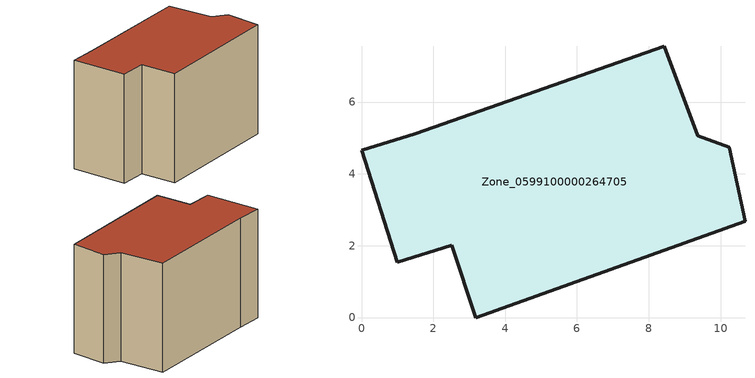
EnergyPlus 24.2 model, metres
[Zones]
Zone_0599100000264705
 floor ground (C_G): 10.68,2.68 3.18,0 2.51,2.02 1,1.54 0,4.66 1.5,5.12 8.43,7.55 9.37,5.06 10.24,4.74 z0
 wall outside (C_F): 9.37,5.06 8.43,7.55 1.5,5.12 0,4.66 1,1.54 2.51,2.02 3.18,0 10.68,2.68 10.24,4.74 9.37,5.06 z0:6.27
 roof outside (C_R): 10.68,2.68 10.24,4.74 9.37,5.06 8.43,7.55 1.5,5.12 0,4.66 1,1.54 2.51,2.02 3.18,0 z6.27
[BUILDING]
Pand.0599100000264705: North Axis=0; Terrain=City; Loads Convergence Tolerance Value=0.04; Temperature Convergence Tolerance Value=0.4; Solar Distribution=FullExterior; Maximum Number of Warmup Days=25; Minimum Number of Warmup Days=1
[Site:Location]
Rotterdam.The.Hague.AP_ZH_NLD Design_Conditions: Latitude=51.96; Longitude=4.45; Time Zone=1; Elevation=-4.5
[SITE:GROUNDTEMPERATURE:BUILDINGSURFACE]
18, 18, 18, 18, 18, 18, 18, 18, 18, 18, 18, 18
[MATERIAL] Thermal Absorptance=0.9; Solar Absorptance=0.7; Visible Absorptance=0.7
Name | Roughness | Thickness | Conductivity | Density | Specific Heat
G.TI.1946 | MediumSmooth | 0.15 | 1 | 540 | 1210
F.TI.1946 | Rough | 0.3 | 0.857143 | 1920 | 840
R.TI.1946 | MediumRough | 0.2 | 0.1 | 1500 | 1000
[CONSTRUCTION]
C_G: G.TI.1946
C_F: F.TI.1946
C_R: R.TI.1946
[ZONE]
Zone_0599100000264705: Type=1; Multiplier=1; Ceiling Height=Autocalculate; Volume=Autocalculate; Floor Area=autocalculate; Part of Total Floor Area=Yes
[ZONEINFILTRATION:DESIGNFLOWRATE]
Infil_Zone_0599100000264705: Zone or ZoneList or Space or SpaceList=Zone_0599100000264705; Schedule=AlwaysOn; Design Flow Rate Calculation Method=Flow/Area; Flow Rate per Floor Area=0.003; Constant Term Coefficient=1; Temperature Term Coefficient=0; Velocity Term Coefficient=0; Velocity Squared Term Coefficient=0
[HVACTEMPLATE:ZONE:IDEALLOADSAIRSYSTEM]
Zone_0599100000264705: Maximum Heating Supply Air Temperature=50; Minimum Cooling Supply Air Temperature=13; Maximum Heating Supply Air Humidity Ratio=0.0156; Minimum Cooling Supply Air Humidity Ratio=0.0077; Heating Limit=NoLimit; Cooling Limit=NoLimit; Dehumidification Control Type=ConstantSensibleHeatRatio; Cooling Sensible Heat Ratio=0.7; Dehumidification Setpoint=60; Humidification Control Type=None; Humidification Setpoint=30; Outdoor Air Method=None; Outdoor Air Flow Rate per Person=0.00944; Outdoor Air Flow Rate per Zone Floor Area=0; Outdoor Air Flow Rate per Zone=0; Demand Controlled Ventilation Type=None; Outdoor Air Economizer Type=NoEconomizer; Heat Recovery Type=None; Sensible Heat Recovery Effectiveness=0.7; Latent Heat Recovery Effectiveness=0.65
[ZONECONTROL:THERMOSTAT]
ThermostatControl_Zone_0599100000264705: Zone or ZoneList=Zone_0599100000264705; Control Type Schedule=DualSetpointControlType; Control 1=Thermostat_Zone_0599100000264705; Temperature Difference Between Cutout And Setpoint=0
[THERMOSTATSETPOINT:DUALSETPOINT]
Thermostat_Zone_0599100000264705: Heating Setpoint Temperature Schedule=HeatingSetpoint_Zone_0599100000264705; Cooling Setpoint Temperature Schedule=CoolingSetpoint_Zone_0599100000264705
[SCHEDULE:COMPACT]
HeatingSetpoint_Zone_0599100000264705: Through: 12/31, For: AllDays, Until: 24:00, 21
CoolingSetpoint_Zone_0599100000264705: Through: 12/31, For: AllDays, Until: 24:00, 24
DualSetpointControlType: Through: 12/31, For: AllDays, Until: 24:00, 4
AlwaysOn: Through: 12/31, For: AllDays, Until: 24:00, 1
